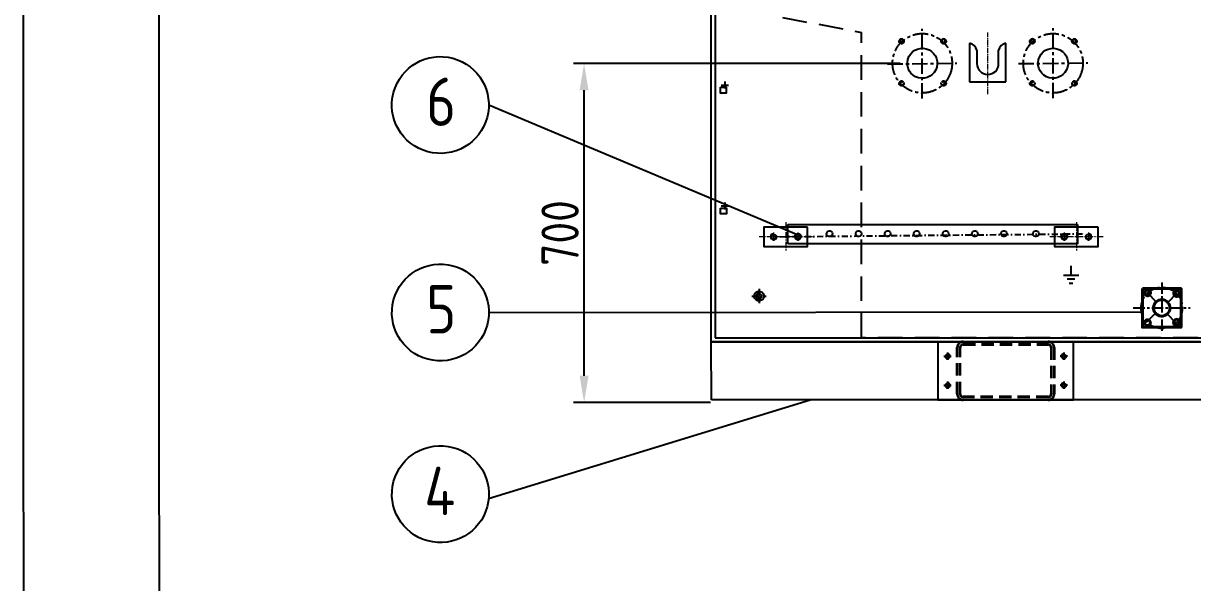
# Model space of a CAD drawing. Header units: millimetres. Extents: x -185079 to -2648, y 85916 to 249201.
# Drawn here: x -56033 to -53619, y 132105 to 133261 of the extents above; entities that cross this region are included whole.
import ezdxf

# ---------------------------------------------------------------- set-up
doc = ezdxf.new("R2010")
doc.units = ezdxf.units.MM
for name, pattern in [('CENTER', [50.800000000000004, 31.75, -6.35, 6.35, -6.35]), ('CENTER2', [1.125, 0.75, -0.125, 0.125, -0.125]), ('CENTERX2', [101.60000000000001, 63.5, -12.7, 12.7, -12.7]), ('DASHDOT', [25.4, 12.7, -6.35, 0, -6.35]), ('DASHED', [19.049999999999997, 12.7, -6.35]), ('HIDDEN', [9.524999999999999, 6.35, -3.175])]:
    doc.linetypes.add(name, pattern=pattern)
doc.layers.get('0').update_dxf_attribs({"color": 255, "linetype": 'DASHDOT'})
for name, color, linetype in [('01粗实线', 7, 'Continuous'), ('1', 4, 'Continuous'), ('2', 3, 'Continuous'), ('3', 6, 'HIDDEN'), ('3中心线层', 1, 'CENTER'), ('4', 2, 'HIDDEN'), ('细线', 1, 'Continuous')]:
    doc.layers.add(name, color=color, linetype=linetype)
for name, color, linetype, lineweight in [('1中心线', 1, 'CENTER2', 20), ('1粗实线', 4, 'Continuous', 40), ('2中心线层', 1, 'CENTER', 25), ('2细线层', 4, 'Continuous', 35), ('4虚线层', 6, 'DASHED', 35), ('点画线1', 4, 'CENTERX2', 20), ('细实线', 3, 'Continuous', 35)]:
    doc.layers.add(name, color=color, linetype=linetype, lineweight=lineweight)
doc.styles.get("Standard").update_dxf_attribs({"font": 'gbenor.shx', "bigfont": 'gbcbig.shx'})

msp = doc.modelspace()

# ---------------------------------------------------------------- linework, layer by layer
at = {"extrusion": (-0.004685415688226634, -0.01745240643729067, 0.9998367168639968)}
msp.add_line((-54471.1674923563, 132820.063203557, 2045.821108180005), (-53842.0293118171, 132826.1246737659, 1764.452266442814), dxfattribs=at)
at = {"layer": '01粗实线', "lineweight": -3, "ltscale": 2, "transparency": 33554687, "extrusion": (-0.004685415688226634, -0.01745240643729067, 0.9998367168639968)}
for p, q in [((-54454.85825684443, 132805.0293032164, 1761.212214062891), (-54454.86152821384, 132845.0232110226, 1761.91030265531)), ((-54454.86152821384, 132845.0232110226, 1761.91030265531), (-53856.92508864721, 132845.0232110225, 1764.712340955417)), ((-53856.92508864721, 132845.0232110225, 1764.712340955417), (-53856.92181727794, 132805.0293032163, 1764.014252362999)), ((-53856.92181727794, 132805.0293032163, 1764.014252362999), (-54454.85825684443, 132805.0293032164, 1761.212214062891))]:
    msp.add_line(p, q, dxfattribs=at)
at = {"layer": '01粗实线', "lineweight": -3, "ltscale": 2, "extrusion": (-0.004685415688226634, -0.01745240643729067, 0.9998367168639968)}
for centre, radius in [((-87011.13918651425, 114181.9138306053, -17.32260323661626), 5.999999999999967), ((-86949.64085025678, 114199.5643709459, -301.6990633298237), 5.999999999999967), ((-86891.69346222864, 114215.1239410136, -301.6990633298237), 5.999999999999967), ((-86833.74607420023, 114230.6835110814, -301.6990633298276), 5.999999999999968), ((-86775.79868617188, 114246.2430811494, -301.6990633298262), 5.999999999999968), ((-86717.85129814356, 114261.802651217, -301.6990633298274), 5.999999999999968), ((-86659.90391011539, 114277.3622212848, -301.6990633298287), 5.999999999999968), ((-86601.95652208716, 114292.9217913524, -301.6990633298169), 5.999999999999968), ((-86538.21439525584, 114310.0373184272, -301.6990633298392), 5.999999999999968), ((-86479.98211565794, 114324.535887306, -17.32260323842138), 5.999999999999968)]:
    msp.add_circle(centre, radius, dxfattribs=at)
at = {"layer": '1', "extrusion": (-0.004685415688226632, -0.01745240643729067, 0.9998367168639969)}
for p, q in [((-54079.86749428258, 133220.2419578334, 2028.858541789603), (-54079.86095154377, 133140.2541422209, 2027.462364604764)), ((-54064.86643221852, 133205.244242406, 2028.667050508572), (-54064.86418314338, 133177.7483246295, 2028.187112748278)), ((-54019.86453311278, 133175.9862849084, 2028.367232391626), (-54019.86692631694, 133205.244242406, 2028.877926331951)), ((-54004.86177504112, 133140.2541422209, 2027.813824310396), (-54004.86831777993, 133220.2419578334, 2029.210001495235)), ((-54042.36259005599, 133155.2518576482, 2027.899877679737), (-54042.22434678073, 133155.2518576482, 2027.900525512728)), ((-54079.86095154377, 133140.2541422209, 2027.462364604764), (-54004.86177504112, 133140.2541422209, 2027.813824310396))]:
    msp.add_line(p, q, dxfattribs=at)
at = {"layer": '1', "color": 3, "lineweight": -3, "ltscale": 2, "extrusion": (-0.004685415688226648, -0.01745240643729063, 0.9998367168639968), "elevation": 1.311263986281119e-08}
msp.add_lwpolyline([(-89340.74435583597, 116693.2017122206), (-79605.60479144276, 119307.2036772036), (-77739.80294518075, 112358.532017356), (-87474.94250957393, 109744.530052373)], close=True, dxfattribs=at)
at = {"layer": '1', "lineweight": -3, "ltscale": 2, "extrusion": (-0.004685415688226648, -0.01745240643729063, 0.9998367168639968), "elevation": 1.311264075806094e-08}
msp.add_lwpolyline([(-87231.2481748564, 109916.2399077064), (-77857.25883072625, 112433.2686984296), (-79666.37327405855, 119170.8235395233), (-89040.36261818874, 116653.7947488001), (-87231.2481748564, 109916.2399077064)], dxfattribs=at)
at = {"layer": '1', "lineweight": -3, "ltscale": 2, "extrusion": (2.14093537892826e-06, -0.03489930510489431, 0.99939083370752)}
for points, elevation in [([(-54585.85009788787, 133112.8712217805), (-54573.85009789039, 133112.8714671879), (-54573.84985248296, 133100.8714671904), (-54585.84985248045, 133100.871221783)], -2880.954149373611), ([(-54585.84498601186, 132862.909298044), (-54573.84498601439, 132862.9095434514), (-54573.84474060695, 132850.9095434539), (-54585.84474060444, 132850.9092980465)], -2876.591047764298)]:
    msp.add_lwpolyline(points, close=True, dxfattribs=dict(at, elevation=elevation))
at = {"layer": '1', "lineweight": -3, "ltscale": 2, "extrusion": (-0.004685415688226648, -0.01745240643729065, 0.9998367168639969)}
for points, elevation in [([(-86997.00991386069, 114206.4161499709), (-87083.9309959032, 114183.0767948693), (-87073.55794919135, 114144.4452028504), (-86986.63686714883, 114167.784557952)], -17.32260323663786), ([(-86417.56335298081, 114362.0045150609), (-86504.48443502332, 114338.6651599593), (-86494.11138831147, 114300.0335679404), (-86407.19030626895, 114323.372923042)], -17.3226032384232)]:
    msp.add_lwpolyline(points, close=True, dxfattribs=dict(at, elevation=elevation))
at = {"layer": '1', "extrusion": (-0.004685415688226632, -0.01745240643729067, 0.9998367168639969)}
for centre in [(-86855.9203121113, 114594.2809977363, -43.09988534299077), (-86595.1570659838, 114664.2990630413, -43.09988534299077)]:
    msp.add_circle(centre, 30.99999999999998, dxfattribs=at)
at = {"layer": '1', "lineweight": -3, "ltscale": 2, "extrusion": (-0.004685415688226648, -0.01745240643729065, 0.9998367168639969)}
for centre in [(-87059.4286765378, 114168.9475222157, -17.32260323663763), (-87011.13918651422, 114181.9138306055, -17.32260323663763), (-86479.98211565793, 114324.5358873057, -17.3226032384232), (-86431.69262563434, 114337.5021956955, -17.3226032384232)]:
    msp.add_circle(centre, 5, dxfattribs=at)
at = {"layer": '1', "lineweight": -3, "ltscale": 3, "extrusion": (-0.004685415688226646, -0.01745240643729067, 0.9998367168639968)}
for radius in [10, 5]:
    msp.add_circle((-87056.79219525526, 114043.3350459683, 15.69593051170614), radius, dxfattribs=at)
at = {"layer": '1', "extrusion": (-0.004685415688226632, -0.01745240643729067, 0.9998367168639969)}
for centre, radius, start, end in [((-86771.71157768468, 114640.2105319798, -43.09988534299123), 19.72708573144219, 27.5051253133792, 92.55504087018849), ((-86691.04623860659, 114661.8701449171, -43.09988534298782), 19.72708573144219, 117.5051253132847, 182.555040870229), ((-86725.28572846773, 114628.6144936593, -43.09988534298918), 22.49999999999996, 195.0300830919336, 14.67804506291932)]:
    msp.add_arc(centre, radius, start, end, dxfattribs=at)
at = {"layer": '1', "color": 3, "lineweight": -3, "ltscale": 2, "extrusion": (-0.004685415688226648, -0.01745240643729065, 0.9998367168639969)}
for centre, radius, start, end in [((-87059.4286765378, 114168.9475222157, -17.32260323663763), 5.999999999999999, 105.0300830921407, 15.03008309183626), ((-87011.13918651422, 114181.9138306055, -17.32260323663763), 6, 195.0300830920065, 105.0300830918002), ((-86479.98211565793, 114324.5358873057, -17.3226032384232), 5.999999999999999, 105.0300830920687, 15.03008309197046), ((-86431.69262563434, 114337.5021956955, -17.3226032384232), 6, 195.0300830918723, 105.030083091666)]:
    msp.add_arc(centre, radius, start, end, dxfattribs=at)
at = {"layer": '1', "color": 3, "lineweight": -3, "ltscale": 3, "extrusion": (-0.004685415688226646, -0.01745240643729067, 0.9998367168639968)}
msp.add_arc((-87056.79219525526, 114043.3350459683, 15.69593051170614), 6, 105.0300830919344, 15.03008309200652, dxfattribs=at)
at = {"layer": '1中心线', "ltscale": 15, "extrusion": (-0.004685415688226632, -0.01745240643729067, 0.9998367168639969)}
msp.add_line((-54042.35928736138, 133114.8749858418, 2027.195104499227), (-54042.36969047016, 133242.0574962613, 2029.415059101043), dxfattribs=at)
at = {"layer": '1粗实线', "color": 4, "ltscale": 196.0217204553192, "extrusion": (-0.00468541568822663, -0.01745240643729067, 0.9998367168639969), "elevation": -301.6990633329926}
msp.add_lwpolyline([(-86296.45177566836, 114257.8498059413), (-86219.18859163059, 114278.595899365), (-86198.44249820689, 114201.3327153272), (-86275.70568224466, 114180.5866219035)], close=True, dxfattribs=at)
at = {"layer": '1粗实线', "ltscale": 196.0217204553192, "extrusion": (-0.00468541568822663, -0.01745240643729067, 0.9998367168639969)}
for centre, radius in [((-86283.7704492829, 114251.6563230693, -301.6990633329474), 6.000000000000002), ((-86225.56608796964, 114266.0257181717, -301.6990633329474), 6), ((-86247.44713693761, 114229.5912606342, -301.6990633329478), 17), ((-86267.99166661937, 114192.3867945024, -301.6990633329478), 6.000000000000002), ((-86210.34706544431, 114208.858805517, -301.6990633329478), 6)]:
    msp.add_circle(centre, radius, dxfattribs=at)
at = {"layer": '2', "transparency": 33554687, "extrusion": (-0.004685415688226634, -0.01745240643729067, 0.9998367168639968)}
for p, q in [((-54223.2992317835, 133177.7140443351, 2070.550983060771), (-54897.73286945857, 133177.714044335, 2067.390465054849)), ((-54875.68035964271, 132532.8056368161, 2056.236765376398), (-54875.72861288486, 133122.7224211014, 2066.533688087258)), ((-54614.37761939823, 132477.8140135825, 2056.501384383418), (-54897.67561995055, 132477.8140135825, 2055.173798714836))]:
    msp.add_line(p, q, dxfattribs=at)
at = {"layer": '2', "extrusion": (-0.004685415688226634, -0.01745240643729067, 0.9998367168639968)}
for p, q in [((-55072.50183500197, 133092.2379226808, 1882.247778946129), (-54437.2372593062, 132825.2934289974, 2046.071406315881)), ((-55072.3695092249, 132663.3877795898, 1854.010333486968), (-53723.03038156407, 132665.1007027298, 1762.199202217933)), ((-55072.72728301134, 132279.3096147673, 1847.304473978103), (-54408.99764002888, 132483.0793882577, 1755.807406834209))]:
    msp.add_line(p, q, dxfattribs=at)
for centre, radius in [((-87794.6668814441, 114250.3950817698, -182.8018261615532), 99.99999999999949), ((-87683.34395512457, 113835.8031116984, -203.5508139254307), 99.9999999999995), ((-87586.01297713847, 113473.3203487444, -203.5508139254318), 99.99999999999949)]:
    msp.add_circle(centre, radius, dxfattribs=at)
at = {"layer": '2', "transparency": 33554687, "extrusion": (-0.004685415688226634, -0.01745240643729067, 0.9998367168639968)}
for points in [[(-87507.0953947443, 114362.4844529455), (-87524.80154108632, 114357.7301398692), (-87530.2114071441, 114413.2257354333)], [(-87371.79737882395, 113787.9077397676), (-87354.09123248197, 113792.6620528439), (-87348.68136642416, 113737.1664572797)]]:
    msp.add_solid(points, dxfattribs=at)
at = {"layer": '2中心线层', "extrusion": (-0.004685415688226632, -0.01745240643729067, 0.9998367168639969)}
for p, q in [((-54177.76104425541, 133105.5149120316, 2112.611052851118), (-54177.3688507436, 133249.9131766385, 2028.919551536356)), ((-53907.56206796691, 133106.2671087481, 2070.783459927655), (-53907.1698744551, 133250.665373355, 1987.091958612893)), ((-54249.22392273304, 133176.9618476185, 2113.523289470591), (-54105.90597226598, 133178.4662410516, 2028.007314916882)), ((-53979.02494644453, 133177.7140443351, 2071.695696547128), (-53835.70699597747, 133179.2184377681, 1986.179721993419))]:
    msp.add_line(p, q, dxfattribs=at)
at = {"layer": '2中心线层', "lineweight": -3, "ltscale": 0.5, "extrusion": (-0.004685415688226646, -0.01745240643729067, 0.9998367168639968)}
for p, q in [((-54529.47008718705, 132697.5065747582, 2076.432560272387), (-54499.47041658599, 132697.5065747582, 2076.57314415464)), ((-54514.47147865005, 132712.5042901856, 2076.76463543567), (-54514.469025123, 132682.5088593309, 2076.241068991356))]:
    msp.add_line(p, q, dxfattribs=at)
at = {"layer": '2中心线层', "extrusion": (-0.004685415688226632, -0.01745240643729067, 0.9998367168639969)}
for centre in [(-86855.9203121113, 114594.2809977363, -43.09988534299077), (-86595.1570659838, 114664.2990630413, -43.09988534299077)]:
    msp.add_circle(centre, 61.45781895888492, dxfattribs=at)
at = {"layer": '2细线层', "lineweight": -3, "ltscale": 3, "transparency": 33554687, "extrusion": (-0.004685415688226634, -0.01745240643729067, 0.9998367168639968)}
for p, q in [((-54612.973847982, 132603.0611116764, 1756.945849200028), (-54613.13561622719, 134580.7479747198, 1791.466122766602)), ((-54612.973847982, 132603.0611116764, 1756.945849200028), (-52612.99580791145, 132603.0611116764, 1766.318108016894)), ((-54612.96403387379, 132483.0793882576, 1754.851583422768), (-54612.973847982, 132603.0611116764, 1756.945849200028)), ((-52612.99580791136, 132603.0611116764, 1766.318108016895), (-54612.973847982, 132603.0611116764, 1756.945849200028)), ((-53865.26925620372, 132603.0611116761, 1760.449728148842), (-54145.26618181357, 132603.0611116758, 1759.137611914476)), ((-54145.26618181357, 132603.0611116758, 1759.137611914476), (-54145.25636770522, 132483.079388257, 1757.043346137219)), ((-53865.25944209535, 132483.0793882573, 1758.355462371586), (-53865.26925620372, 132603.0611116761, 1760.449728148842)), ((-52612.98599380329, 132483.0793882576, 1764.223842239636), (-54612.96403387379, 132483.0793882576, 1754.851583422768)), ((-54145.25636770522, 132483.079388257, 1757.043346137219), (-53865.25944209535, 132483.0793882573, 1758.355462371586))]:
    msp.add_line(p, q, dxfattribs=at)
at = {"layer": '2细线层', "lineweight": -3, "ltscale": 3, "extrusion": (-0.004685415688226634, -0.01745240643729067, 0.9998367168639968)}
for p, q in [((-54605.13504979305, 134572.7491931587, 1791.363994083394), (-54604.9745900955, 132611.0598932382, 1757.12295594634)), ((-54612.973847982, 132603.0611116766, 1756.945849200034), (-52637.48273740431, 132603.0611116766, 1766.203357836529)), ((-54604.9745900955, 132611.0598932382, 1757.12295594634), (-52620.99637434552, 132611.0598932382, 1766.420236692673))]:
    msp.add_line(p, q, dxfattribs=at)
at = {"layer": '2细线层', "lineweight": -3, "ltscale": 3, "extrusion": (-0.004685415688226648, -0.01745240643729066, 0.9998367168639968)}
for centre in [(-86648.63072410598, 114018.3264469612, -301.699063329846), (-86416.84117199271, 114080.5647272327, -301.6990633298385), (-86633.07115403857, 113960.3790589333, -301.6990633298435), (-86401.281601925, 114022.6173392044, -301.6990633298371)]:
    msp.add_circle(centre, 4, dxfattribs=at)
at = {"layer": '2细线层', "color": 3, "lineweight": -3, "ltscale": 3, "extrusion": (-0.004685415688226648, -0.01745240643729066, 0.9998367168639968)}
for centre, start, end in [((-86648.63072410598, 114018.3264469612, -301.699063329846), 195.030083091831, 105.0300830917878), ((-86416.84117199271, 114080.5647272327, -301.6990633298385), 105.0300830918743, 15.03008309178782), ((-86633.07115403857, 113960.3790589333, -301.6990633298435), 195.0300830917878, 105.0300830917878), ((-86401.281601925, 114022.6173392044, -301.6990633298371), 105.0300830921964, 15.03008309203534)]:
    msp.add_arc(centre, 5, start, end, dxfattribs=at)
at = {"layer": '3', "ltscale": 8, "transparency": 33554687, "extrusion": (-0.004685415688226634, -0.01745240643729067, 0.9998367168639968)}
msp.add_line((-54466.1788731885, 133273.0484534218, 2071.076891705435), (-54303.02953391853, 133242.2330091476, 1769.555213783981), dxfattribs=at)
at = {"layer": '3', "ltscale": 8}
msp.add_line((-54302.97790604489, 132611.0598932381, 1758.538167027685), (-54303.02953391854, 133242.2330091476, 1769.555213783981), dxfattribs=at)
at = {"layer": '3', "ltscale": 8, "extrusion": (-0.004685415688226634, -0.01745240643729067, 0.9998367168639968)}
msp.add_line((-52922.99305839618, 132611.0598932382, 1765.005025611326), (-54302.97790604489, 132611.0598932381, 1758.538167027685), dxfattribs=at)
at = {"layer": '3中心线层', "extrusion": (2.14093537892826e-06, -0.03489930510489431, 0.99939083370752)}
for p, q in [((-54592.69339850311, 133133.4909081974, 1163.862285995614), (-54577.69372790024, 133133.4909081974, 1163.932577164938)), ((-54585.193563115, 133140.9886237988, 1164.028306130315), (-54585.19356328834, 133125.9931925961, 1163.766557030238)), ((-54585.17311705614, 132891.0267000099, 1159.665252427694), (-54585.17311722948, 132876.0312688073, 1159.403503327617)), ((-54592.67295244425, 132883.5289844086, 1159.499232292994), (-54577.67328184139, 132883.5289844086, 1159.569523462317))]:
    msp.add_line(p, q, dxfattribs=at)
at = {"layer": '3中心线层', "ltscale": 0.75, "extrusion": (-0.00468541568822663, -0.01745240643729067, 0.9998367168639969)}
for p, q in [((-53683.03576469806, 132725.5424543336, 1763.441650509265), (-53683.02717735336, 132620.5584463422, 1761.609167954164)), ((-53694.44535286329, 132685.8326260058, 1762.695037873095), (-53712.83143089495, 132704.2146022262, 1762.929739497577)), ((-53669.43888309851, 132685.5811123673, 1762.807832478052), (-53651.05581223659, 132703.9630885877, 1763.214840984411)), ((-53741.85031653881, 132673.1762071571, 1762.251968601062), (-53624.21262551263, 132672.9246935187, 1762.798849862368)), ((-53697.06517125406, 132660.6795999475, 1762.243708406519), (-53715.44824211599, 132642.2976237271, 1761.83669990016)), ((-53672.05870148925, 132660.428086309, 1762.356503011476), (-53653.67262345758, 132642.0461100886, 1762.121801386995))]:
    msp.add_line(p, q, dxfattribs=at)
at = {"layer": '3中心线层', "ltscale": 0.25, "extrusion": (-0.004685415688226648, -0.01745240643729066, 0.9998367168639968)}
for p, q in [((-54125.26456126783, 132580.564538535, 1758.838659669404), (-54125.2633345043, 132565.5668231076, 1758.576876447247)), ((-53885.2671964593, 132580.5645385354, 1759.963330727443), (-53885.26596969577, 132565.5668231081, 1759.701547505286)), ((-54132.76386553633, 132573.0656808213, 1758.672622087762), (-54117.7640302358, 132573.0656808213, 1758.742914028889)), ((-53877.76666542727, 132573.0656808217, 1759.867585086928), (-53892.7665007278, 132573.0656808217, 1759.797293145801)), ((-54132.75895848246, 132513.0748191124, 1757.625489199143), (-54117.75912318192, 132513.0748191124, 1757.69578114027)), ((-54125.25965421396, 132520.5736768261, 1757.791526780785), (-54125.25842745043, 132505.5759613987, 1757.529743558628)), ((-53877.76175837324, 132513.0748191124, 1758.8204521983), (-53892.76159367377, 132513.0748191124, 1758.750160257174)), ((-53885.26228940527, 132520.573676826, 1758.916197838815), (-53885.26106264174, 132505.5759613987, 1758.654414616658))]:
    msp.add_line(p, q, dxfattribs=at)
at = {"layer": '3中心线层', "extrusion": (-0.00468541568822663, -0.01745240643729067, 0.9998367168639969)}
msp.add_circle((-86247.44713693761, 114229.5912606342, -301.6990633329478), 42.50000000000001, dxfattribs=at)
at = {"layer": '4', "extrusion": (-0.004685415688226632, -0.01745240643729067, 0.9998367168639969)}
for centre, radius in [((-86909.22486775917, 114624.949283027, -153.1698528669767), 4.999999999999997), ((-86825.20115511805, 114647.5106596252, -153.1698528669767), 4.999999999999997), ((-86648.46162163166, 114694.9673483319, -153.1698528669767), 4.999999999999997), ((-86564.43790899054, 114717.5287249302, -153.1698528669767), 4.999999999999997), ((-86886.66745196062, 114541.047935847, -153.1698528669763), 4.999999999999994), ((-86802.64373931955, 114563.6093124452, -153.1698528669765), 4.999999999999997), ((-86625.90420583313, 114611.066001152, -153.1698528669765), 4.999999999999994), ((-86541.88049319206, 114633.6273777502, -153.169852866977), 4.999999999999997)]:
    msp.add_circle(centre, radius, dxfattribs=at)
at = {"layer": '4虚线层', "ltscale": 2, "extrusion": (-0.004685415688226634, -0.01745240643729067, 0.9998367168639968)}
for p, q in [((-54093.26675277181, 132603.0611116761, 1759.381290643723), (-53917.26868524557, 132603.0611116762, 1760.20604941961)), ((-54105.25778831472, 132495.0775605992, 1757.440217891292), (-54105.26563960139, 132591.0629393343, 1759.115630513097)), ((-54099.2578541945, 132495.0775605992, 1757.468334667741), (-54099.26570548116, 132591.0629393342, 1759.143747289547)), ((-54093.26626206635, 132597.0620255051, 1759.27657735486), (-53917.26819454019, 132597.0620255053, 1760.101336130747)), ((-53911.2677697145, 132591.0629393345, 1760.024739618337), (-53911.25991842786, 132495.0775605994, 1758.34932699653)), ((-53905.26783559431, 132591.0629393344, 1760.052856394788), (-53905.25998430766, 132495.0775605994, 1758.377443772982)), ((-53917.25936184264, 132489.0784744285, 1758.216496931218), (-54093.25742936885, 132489.0784744283, 1757.39173815533)), ((-53917.25887113723, 132483.0793882575, 1758.111783642354), (-54093.25693866346, 132483.0793882573, 1757.287024866466))]:
    msp.add_line(p, q, dxfattribs=at)
for centre, radius, start, end in [((-86622.39332151094, 114044.0091007391, -301.699063329824), 11.99999999999904, 105.0300830917021, 195.0300830919214), ((-86452.4143166279, 114089.6505062717, -301.699063329828), 11.9999999999854, 15.03008309195743, 105.030083092311), ((-86622.39332151087, 114044.0091007392, -301.6990633298303), 5.999999999999066, 105.0300830913355, 195.0300830920065), ((-86452.4143166277, 114089.6505062716, -301.6990633298276), 6.000000000007255, 15.03008309197046, 105.0300830922389), ((-86597.49800940225, 113951.2932798938, -301.6990633298317), 12.00000000000557, 195.0300830919034, 285.0300830917872), ((-86597.49800940239, 113951.2932798938, -301.6990633298299), 5.999999999999149, 195.0300830918363, 285.0300830921407), ((-86427.51900451936, 113996.9346854263, -301.6990633298201), 5.999999999995551, 285.0300830918102, 15.03008309200652), ((-86427.51900451924, 113996.9346854263, -301.6990633298219), 12.00000000001111, 285.0300830922749, 15.03008309190337)]:
    msp.add_arc(centre, radius, start, end, dxfattribs=at)
at = {"layer": '点画线1', "color": 1, "ltscale": 0.2, "extrusion": (-0.004685415688226648, -0.01745240643729065, 0.9998367168639969)}
for p, q in [((-54459.30026629706, 132850.0586344111, 2046.400298089636), (-54459.29535924295, 132790.0677727018, 2045.353165201007)), ((-53859.33514107631, 132850.0586344116, 2049.211843175856), (-53859.33023402221, 132790.0677727023, 2048.164710287227)), ((-54404.29841666805, 132820.0632035564, 2046.134468762786), (-54514.29720887195, 132820.0632035564, 2045.618994527858)), ((-54484.29827432902, 132829.0618328128, 2045.916648343404), (-54484.29680221276, 132811.0645743, 2045.602508476816)), ((-54434.29882332724, 132829.0618328128, 2046.150954813827), (-54434.297351211, 132811.0645743, 2045.836814947238)), ((-53804.33329144731, 132820.0632035569, 2048.946013849005), (-53914.33208365121, 132820.0632035569, 2048.430539614078)), ((-53884.33314910828, 132829.0618328133, 2048.728193429624), (-53884.33167699202, 132811.0645743005, 2048.414053563036)), ((-53834.3336981065, 132829.0618328133, 2048.962499900047), (-53834.33222599026, 132811.0645743005, 2048.648360033458))]:
    msp.add_line(p, q, dxfattribs=at)
at = {"layer": '细实线', "extrusion": (-0.004685415688226632, -0.01745240643729067, 0.9998367168639969)}
for centre, radius, start, end in [((-86909.2384289263, 114625.0588989474, -153.1698528669774), 4.042712909260358, 59.51434879034693, 343.5787561605374), ((-86825.24432554553, 114647.6123251034, -153.1698528669774), 4.042712909260358, 226.4814100225029, 150.5458173936636), ((-86648.47518279881, 114695.0769642524, -153.169852866977), 4.042712909260358, 59.51434879034693, 343.5787561609913), ((-86564.48107941802, 114717.6303904083, -153.169852866977), 4.042712909260358, 226.4814100225029, 150.5458173936636), ((-86886.62428153312, 114540.9462703688, -153.169852866977), 4.042712909260354, 46.48141002308601, 330.5458173931016), ((-86802.63017815244, 114563.4996965248, -153.169852866977), 4.042712909260358, 239.5143487898553, 163.5787561603979), ((-86625.86103540563, 114610.9643356738, -153.169852866977), 4.042712909260354, 46.48141002265997, 330.5458173928438), ((-86541.86693202495, 114633.5177618298, -153.1698528669763), 4.042712909260358, 239.514348790033, 163.5787561601417)]:
    msp.add_arc(centre, radius, start, end, dxfattribs=at)
at = {"layer": '细线', "color": 1, "linetype": 'ByBlock', "lineweight": -3, "ltscale": 0.5, "extrusion": (-0.004685415688226648, -0.01745240643729066, 0.9998367168639968)}
for p, q in [((-53870.27324537318, 132740.812544889, 1137.376244837255), (-53870.27478772527, 132759.6684672017, 1137.705372571655)), ((-53886.07864914436, 132740.812544889, 1137.302177856578), (-53854.467841602, 132740.812544889, 1137.450311817932)), ((-53862.39159389896, 132732.3780780834, 1137.265953899297), (-53878.15351702442, 132732.3780780834, 1137.19209067679)), ((-53874.21234633156, 132723.9436112777, 1137.063333933205), (-53866.33138476883, 132723.9436112777, 1137.100265544459))]:
    msp.add_line(p, q, dxfattribs=at)

# ---------------------------------------------------------------- texts
at = {"layer": '2', "color": 3, "ltscale": 20, "transparency": 33554687, "extrusion": (-0.004685415688226634, -0.01745240643729067, 0.9998367168639968), "insert": (-54925.20394275553, 132827.7640289588, 2061.15326332611), "char_height": 77, "attachment_point": 5, "text_direction": (-8.178423508192757e-05, 0.9998476951563913, 0.017452214810483993)}
msp.add_mtext('700', dxfattribs=at)
at = {"layer": '细线', "color": 3, "linetype": 'ByBlock', "lineweight": -3, "ltscale": 0.5, "extrusion": (-0.004685415688226646, -0.01745240643729063, 0.9998367168639969)}
for s, p in [('6', (-87811.68207743509, 114201.0306503943, -182.8018261615714)), ('5', (-87700.29354995077, 113786.456295024, -203.5508139254523)), ('4', (-87606.98669613324, 113422.8930063708, -203.5508139254516))]:
    msp.add_text(s, height=100.0000000000002, rotation=15.03008309191157, dxfattribs=at).set_placement(p)

doc.saveas('drawing.dxf')
